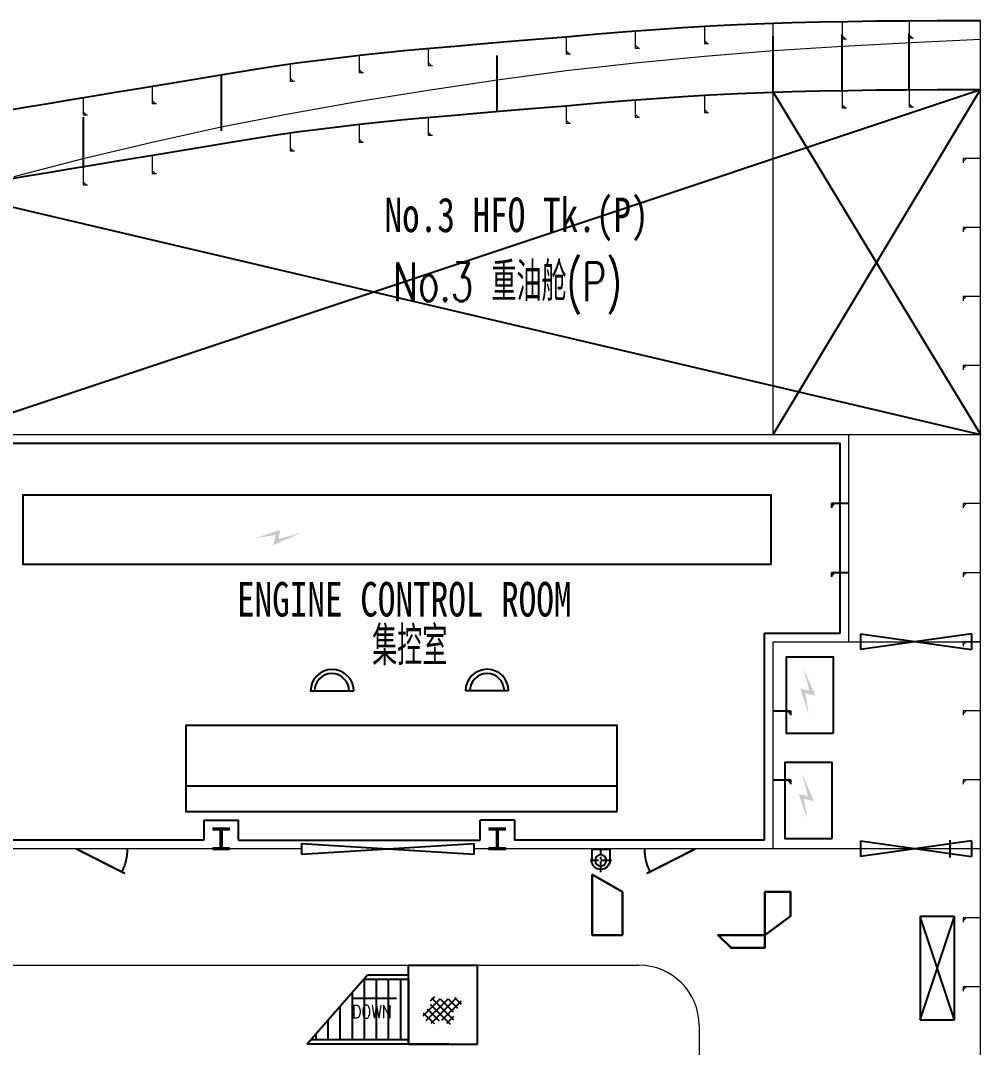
# Model space of a CAD drawing. Header units: millimetres. Extents: x -1838618 to -1600818, y -1770412 to -1553248.
# Drawn here: x -1777724 to -1766599, y -1683049 to -1671146 of the extents above; entities that cross this region are included whole.
import ezdxf
from ezdxf.enums import TextEntityAlignment as Align

# ---------------------------------------------------------------- set-up
doc = ezdxf.new("R2010")
doc.units = ezdxf.units.MM
doc.header["$LTSCALE"] = 100
for name, pattern in [('ACAD_ISO04W100', [30, 24, -3, 0, -3]), ('CENTER', [2, 1.25, -0.25, 0.25, -0.25]), ('DASHED', [0.75, 0.5, -0.25])]:
    doc.linetypes.add(name, pattern=pattern)
for name, color, linetype in [('11', 7, 'Continuous'), ('401texte', 4, 'Continuous'), ('402textc', 6, 'Continuous'), ('412equipment', 6, 'Continuous'), ('417accessory', 121, 'Continuous'), ('421door', 121, 'Continuous'), ('422duct', 140, 'Continuous')]:
    doc.layers.add(name, color=color, linetype=linetype)
doc.layers.add('Vent', color=181, linetype='Continuous', lineweight=30)
doc.styles.add('HZ', font='romans.shx', dxfattribs={"width": 0.8, "height": 4, "bigfont": 'hzdx.shx'})
doc.styles.add('ROMANC', font='romans.shx', dxfattribs={"width": 0.85, "height": 150})
doc.styles.add('ROMANT', font='', dxfattribs={"width": 0.8})
doc.styles.get('ROMANT').set_extended_font_data('SimSun')

# ---------------------------------------------------------------- blocks, each defined once
blk = doc.blocks.new('DOOR')
at = {"color": 2, "const_width": 25}
blk.add_lwpolyline([(100, 0), (666, 287)], dxfattribs=at)
at = {"color": 2}
blk.add_arc((100, 0), 592, 0, 26.8688, dxfattribs=at)
blk = doc.blocks.new('15X200')
at = {"const_width": 40}
for points in [[(-100, 230), (100, 230)], [(0, 230), (0, 0)], [(-100, 0), (100, 0)]]:
    blk.add_lwpolyline(points, dxfattribs=at)
blk = doc.blocks.new('FIREEXT')
at = {"color": 9, "linetype": 'CENTER'}
for p, q in [((-81, 260, 590), (-81, -10, 590)), ((44, 125, 590), (-206, 125, 590))]:
    blk.add_line(p, q, dxfattribs=at)
at = {"color": 9}
for p, q in [((-186, 0, 590), (-186, 125, 590)), ((24, 0, 590), (24, 125, 590)), ((24, 0, 590), (-186, 0, 590))]:
    blk.add_line(p, q, dxfattribs=at)
blk.add_circle((-81, 125, 590), 65, dxfattribs=at)
blk.add_arc((-81, 125, 590), 105, 0, 180, dxfattribs=at)
blk = doc.blocks.new('LOW PLATFOR')
at = {"layer": '417accessory'}
for points in [[(-8672, 8460), (-8936, 8390), (-8914, 8496), (-9210, 8398), (-8968, 8437), (-8996, 8321)], [(-2853, 6898), (-2782, 6634), (-2888, 6656), (-2791, 6360), (-2829, 6602), (-2714, 6574)], [(-2870, 5676), (-2799, 5412), (-2905, 5434), (-2808, 5138), (-2846, 5380), (-2730, 5353)]]:
    blk.add_hatch(color=256, dxfattribs=at).paths.add_polyline_path(points)
at = {"color": 6, "linetype": 'Continuous', "lineweight": 20}
for p, q in [((-4000, 14333, 590), (-4000, 14133, 590)), ((-3202, 9600, 590), (-3202, 14369, 590)), ((-2402, 14389, 590), (-2402, 14189, 590)), ((-1627, 14398, 590), (-1627, 14198, 590)), ((-800, -14400, 590), (-800, 14400, 590)), ((-5600, 14214, 590), (-5600, 14014, 590)), ((-4800, 14280, 590), (-4800, 14080, 590)), ((-4000, 14168, 590), (-3965, 14133, 590)), ((-2402, 14224, 590), (-2367, 14189, 590)), ((-2402, 14189, 590), (-2352, 14189, 590)), ((-1627, 14233, 590), (-1592, 14198, 590)), ((-1627, 14198, 590), (-1577, 14198, 590)), ((-7200, 14077, 590), (-7200, 13877, 590)), ((-5600, 14049, 590), (-5565, 14014, 590)), ((-4800, 14115, 590), (-4765, 14080, 590)), ((-4800, 14080, 590), (-4750, 14080, 590)), ((-4000, 14133, 590), (-3950, 14133, 590)), ((-8000, 13997, 590), (-8000, 13797, 590)), ((-5600, 14014, 590), (-5550, 14014, 590)), ((-8800, 13897, 590), (-8800, 13697, 590)), ((-8000, 13832, 590), (-7965, 13797, 590)), ((-7200, 13912, 590), (-7165, 13877, 590)), ((-7200, 13877, 590), (-7150, 13877, 590)), ((-8800, 13732, 590), (-8765, 13697, 590)), ((-8800, 13697, 590), (-8750, 13697, 590)), ((-8000, 13797, 590), (-7950, 13797, 590)), ((-10400, 13638, 590), (-10400, 13438, 590)), ((-2401, 13589, 590), (-2401, 13389, 590)), ((-1627, 13598, 590), (-1627, 13398, 590)), ((-11200, 13507, 590), (-11200, 13307, 590)), ((-10400, 13473, 590), (-10365, 13438, 590)), ((-4800, 13480, 590), (-4800, 13280, 590)), ((-4000, 13533, 590), (-4000, 13333, 590)), ((-11200, 13342, 590), (-11165, 13307, 590)), ((-10400, 13438, 590), (-10350, 13438, 590)), ((-5600, 13412, 590), (-5600, 13212, 590)), ((-4000, 13368, 590), (-3965, 13333, 590)), ((-4000, 13333, 590), (-3950, 13333, 590)), ((-2401, 13424, 590), (-2366, 13389, 590)), ((-2401, 13389, 590), (-2351, 13389, 590)), ((-1627, 13433, 590), (-1592, 13398, 590)), ((-1627, 13398, 590), (-1577, 13398, 590)), ((-11200, 13307, 590), (-11150, 13307, 590)), ((-7200, 13272, 590), (-7200, 13072, 590)), ((-5600, 13247, 590), (-5565, 13212, 590)), ((-4800, 13315, 590), (-4765, 13280, 590)), ((-4800, 13280, 590), (-4750, 13280, 590)), ((-8000, 13191, 590), (-8000, 12991, 590)), ((-7200, 13107, 590), (-7165, 13072, 590)), ((-5600, 13212, 590), (-5550, 13212, 590)), ((-8800, 13090, 590), (-8800, 12890, 590)), ((-8000, 13026, 590), (-7965, 12991, 590)), ((-8000, 12991, 590), (-7950, 12991, 590)), ((-7200, 13072, 590), (-7150, 13072, 590)), ((-8800, 12925, 590), (-8765, 12890, 590)), ((-8800, 12890, 590), (-8750, 12890, 590)), ((-10400, 12827, 590), (-10400, 12627, 590)), ((-800, 12800, 590), (-1000, 12800, 590)), ((-1000, 12800, 590), (-1000, 12750, 590)), ((-965, 12800, 590), (-1000, 12765, 590)), ((-11200, 12695, 590), (-11200, 12495, 590)), ((-10400, 12662, 590), (-10365, 12627, 590)), ((-10400, 12627, 590), (-10350, 12627, 590)), ((-11200, 12530, 590), (-11165, 12495, 590)), ((-11200, 12495, 590), (-11150, 12495, 590)), ((-800, 12000, 590), (-1000, 12000, 590)), ((-1000, 12000, 590), (-1000, 11950, 590)), ((-965, 12000, 590), (-1000, 11965, 590)), ((-800, 11200, 590), (-1000, 11200, 590)), ((-1000, 11200, 590), (-1000, 11150, 590)), ((-965, 11200, 590), (-1000, 11165, 590)), ((-800, 10400, 590), (-1000, 10400, 590)), ((-1000, 10400, 590), (-1000, 10350, 590)), ((-965, 10400, 590), (-1000, 10365, 590)), ((-20660, 9600, 590), (-800, 9600, 590)), ((-800, 8800, 590), (-1000, 8800, 590)), ((-1000, 8800, 590), (-1000, 8750, 590)), ((-965, 8800, 590), (-1000, 8765, 590)), ((-800, 8000, 590), (-1000, 8000, 590)), ((-1000, 8000, 590), (-1000, 7950, 590)), ((-965, 8000, 590), (-1000, 7965, 590)), ((-800, 7200, 590), (-1000, 7200, 590)), ((-1000, 7200, 590), (-1000, 7150, 590)), ((-965, 7200, 590), (-1000, 7165, 590)), ((-800, 6400, 590), (-1000, 6400, 590)), ((-1000, 6400, 590), (-1000, 6350, 590)), ((-965, 6400, 590), (-1000, 6365, 590)), ((-800, 5600, 590), (-1000, 5600, 590)), ((-1000, 5600, 590), (-1000, 5550, 590)), ((-965, 5600, 590), (-1000, 5565, 590)), ((-8668, 4800, 590), (-20660, 4800, 590)), ((-800, 4800, 590), (-6668, 4800, 590)), ((-800, 4800, 590), (-1150, 4800, 590)), ((-800, 4000, 590), (-1000, 4000, 590)), ((-1000, 4000, 590), (-1000, 3950, 590)), ((-965, 4000, 590), (-1000, 3965, 590)), ((-800, 3200, 590), (-1000, 3200, 590)), ((-1000, 3200, 590), (-1000, 3150, 590)), ((-965, 3200, 590), (-1000, 3165, 590))]:
    blk.add_line(p, q, dxfattribs=at)
at = {"color": 5, "linetype": 'DASHED', "ltscale": 13}
for p, q in [((-3202, 13569, 590), (-3202, 14369, 590)), ((-2401, 13589, 590), (-2402, 14389, 590)), ((-1627, 13598, 590), (-1627, 14398, 590)), ((-6400, 13346, 590), (-6400, 14149, 590)), ((-9600, 13771, 590), (-9600, 12971, 590)), ((-11200, 13278, 590), (-11200, 12692, 590))]:
    blk.add_line(p, q, dxfattribs=at)
at = {"color": 9, "linetype": 'ACAD_ISO04W100', "ltscale": 50}
for p, q in [((-12799, 9600, 590), (-800, 13600, 590)), ((-3202, 9600, 590), (-800, 13600, 590)), ((-3202, 13569, 590), (-800, 9600, 590)), ((-12800, 12421, 590), (-800, 9600, 590))]:
    blk.add_line(p, q, dxfattribs=at)
at = {"color": 2, "lineweight": -3}
for p, q in [((-12700, 9500, 590), (-2426, 9500, 590)), ((-2426, 7300, 590), (-2426, 9500, 590)), ((-3302, 7300, 590), (-2426, 7300, 590)), ((-3302, 4900, 590), (-3302, 7300, 590)), ((-9800, 5130, 590), (-9400, 5130, 590)), ((-9800, 5130, 590), (-9800, 4900, 590)), ((-9400, 4900, 590), (-9400, 5130, 590)), ((-6200, 5130, 590), (-6600, 5130, 590)), ((-6600, 4900, 590), (-6600, 5130, 590)), ((-6200, 5130, 590), (-6200, 4900, 590)), ((-9800, 4900, 590), (-12700, 4900, 590)), ((-9400, 4900, 590), (-6600, 4900, 590)), ((-3302, 4900, 590), (-6200, 4900, 590)), ((-8668, 4862, 590), (-8668, 4738, 590)), ((-8668, 4738, 590), (-6668, 4862, 590)), ((-8668, 4862, 590), (-6668, 4738, 590)), ((-6668, 4738, 590), (-6668, 4862, 590))]:
    blk.add_line(p, q, dxfattribs=at)
at = {"color": 3}
for p, q in [((-2326, 8800, 590), (-2526, 8800, 590)), ((-2526, 8800, 590), (-2526, 8750, 590)), ((-2491, 8800, 590), (-2526, 8765, 590)), ((-2326, 8000, 590), (-2526, 8000, 590)), ((-2526, 8000, 590), (-2526, 7950, 590)), ((-2491, 8000, 590), (-2526, 7965, 590)), ((-3200, 6400, 590), (-3000, 6400, 590)), ((-3035, 6400, 590), (-3000, 6365, 590)), ((-3000, 6400, 590), (-3000, 6350, 590)), ((-3200, 5600, 590), (-3000, 5600, 590)), ((-3035, 5600, 590), (-3000, 5565, 590)), ((-3000, 5600, 590), (-3000, 5550, 590)), ((-1150, 4700, 590), (-1150, 4900, 590))]:
    blk.add_line(p, q, dxfattribs=at)
at = {"ltscale": 30}
for p, q in [((-9700, 5030, 590), (-9500, 5030, 590)), ((-9700, 5030, 590), (-9500, 5030, 590)), ((-9700, 5030, 590), (-9500, 5030, 590)), ((-9700, 5030, 590), (-9500, 5030, 590)), ((-9600, 4800, 590), (-9600, 5030, 590)), ((-9600, 4800, 590), (-9600, 5030, 590)), ((-9600, 4800, 590), (-9600, 5030, 590)), ((-9600, 5030, 590), (-9600, 4800, 590)), ((-6300, 5030, 590), (-6500, 5030, 590)), ((-6300, 5030, 590), (-6500, 5030, 590)), ((-6300, 5030, 590), (-6500, 5030, 590)), ((-6300, 5030, 590), (-6500, 5030, 590)), ((-6300, 5030, 590), (-6500, 5030, 590)), ((-6300, 5030, 590), (-6500, 5030, 590)), ((-6300, 5030, 590), (-6500, 5030, 590)), ((-6300, 5030, 590), (-6500, 5030, 590)), ((-6400, 4800, 590), (-6400, 5030, 590)), ((-6400, 4800, 590), (-6400, 5030, 590)), ((-6400, 4800, 590), (-6400, 5030, 590)), ((-6400, 5030, 590), (-6400, 4800, 590)), ((-9500, 4800, 590), (-9700, 4800, 590)), ((-9500, 4800, 590), (-9700, 4800, 590)), ((-9500, 4800, 590), (-9700, 4800, 590)), ((-9700, 4800, 590), (-9500, 4800, 590)), ((-6300, 4800, 590), (-6500, 4800, 590)), ((-6300, 4800, 590), (-6500, 4800, 590)), ((-6300, 4800, 590), (-6500, 4800, 590)), ((-6500, 4800, 590), (-6300, 4800, 590))]:
    blk.add_line(p, q, dxfattribs=at)
at = {"color": 9, "linetype": 'ACAD_ISO04W100', "ltscale": 25}
for p, q in [((-1099, 2816, 590), (-1499, 4016, 590)), ((-1499, 2816, 590), (-1099, 4016, 590))]:
    blk.add_line(p, q, dxfattribs=at)
at = {"color": 0}
for p, q in [((-7902, 3336, 590), (-8602, 2536, 590)), ((-7432, 3336, 590), (-7902, 3336, 590)), ((-7428, 2536, 590), (-7428, 3450, 590)), ((-7428, 3450, 590), (-6628, 3450, 590)), ((-6628, 2536, 590), (-6628, 3450, 590)), ((-7428, 3286, 590), (-7945, 3286, 590)), ((-7943, 3289, 590), (-7943, 2586, 590)), ((-7803, 3286, 590), (-7803, 2586, 590)), ((-7663, 3286, 590), (-7663, 2586, 590)), ((-7523, 3286, 590), (-7523, 2586, 590)), ((-7428, 3286, 590), (-7428, 2586, 590)), ((-8083, 3129, 590), (-8083, 2586, 590)), ((-7063, 3060, 590), (-7263, 2860, 590)), ((-6974, 3058, 590), (-7229, 2804, 590)), ((-7129, 3083, 590), (-7179, 3033, 590)), ((-7177, 2998, 590), (-6946, 2767, 590)), ((-6876, 3067, 590), (-7168, 2775, 590)), ((-7162, 3073, 590), (-6906, 2817, 590)), ((-7057, 3058, 590), (-6910, 2910, 590)), ((-6820, 3034, 590), (-7045, 2808, 590)), ((-6970, 3060, 590), (-6861, 2952, 590)), ((-6897, 3077, 590), (-6818, 2999, 590)), ((-8223, 2969, 590), (-8223, 2586, 590)), ((-7257, 2898, 590), (-7133, 2774, 590)), ((-7212, 2944, 590), (-7074, 2805, 590)), ((-8363, 2809, 590), (-8363, 2586, 590)), ((-6909, 2854, 590), (-6988, 2775, 590)), ((-8503, 2649, 590), (-8503, 2586, 590)), ((-6962, 2536, 590), (-8602, 2536, 590)), ((-7428, 2586, 590), (-8558, 2586, 590)), ((-7428, 2586, 590), (-7428, 2536, 590)), ((-7428, 2536, 590), (-7428, 2586, 590)), ((-7428, 2536, 590), (-6628, 2536, 590))]:
    blk.add_line(p, q, dxfattribs=at)
at = {"color": 1, "linetype": 'ACAD_ISO04W100', "ltscale": 100, "flags": 128}
for points in [[(-20660, 10952), (-20593, 10975), (-20372, 11051), (-20142, 11129), (-19901, 11210), (-19648, 11296), (-19380, 11387), (-19096, 11483), (-18795, 11586), (-18474, 11697), (-18133, 11816), (-17921, 11889), (-17715, 11958), (-17513, 12022), (-17314, 12083), (-17115, 12141), (-16915, 12197), (-16712, 12252), (-16506, 12306), (-16293, 12361), (-16072, 12416), (-15842, 12474), (-15602, 12533), (-15348, 12596), (-15081, 12662), (-14797, 12733), (-14495, 12809), (-14175, 12891), (-13833, 12979), (-13598, 13039), (-13370, 13095), (-13148, 13146), (-12929, 13194), (-12712, 13239), (-12494, 13282), (-12275, 13323), (-12051, 13364), (-11821, 13404), (-11583, 13444), (-11335, 13485), (-11076, 13528), (-10802, 13572), (-10513, 13619), (-10207, 13670), (-9881, 13724), (-9533, 13783), (-9254, 13829), (-8985, 13870), (-8724, 13908), (-8468, 13942), (-8215, 13973), (-7961, 14002), (-7705, 14029), (-7442, 14055), (-7172, 14080), (-6891, 14104), (-6597, 14130), (-6287, 14156), (-5958, 14183), (-5607, 14213), (-5233, 14245), (-4897, 14273), (-4569, 14298), (-4248, 14319), (-3931, 14337), (-3616, 14353), (-3302, 14365), (-2986, 14376), (-2665, 14384), (-2339, 14390), (-2004, 14395), (-1659, 14398), (-1301, 14400), (-929, 14400), (-800, 14400)], [(-12800, 12421), (-12712, 12439), (-12494, 12482), (-12275, 12523), (-12051, 12564), (-11821, 12604), (-11583, 12644), (-11335, 12685), (-11076, 12728), (-10802, 12772), (-10513, 12819), (-10207, 12870), (-9881, 12924), (-9533, 12983), (-9254, 13029), (-8985, 13070), (-8724, 13108), (-8468, 13142), (-8215, 13173), (-7961, 13202), (-7705, 13229), (-7442, 13255), (-7172, 13280), (-6891, 13304), (-6597, 13330), (-6287, 13356), (-5958, 13383), (-5607, 13413), (-5233, 13445), (-4897, 13473), (-4569, 13498), (-4248, 13519), (-3931, 13537), (-3616, 13553), (-3302, 13565), (-2986, 13576), (-2665, 13584), (-2339, 13590), (-2004, 13595), (-1659, 13598), (-1301, 13600), (-929, 13600), (-800, 13600)]]:
    blk.add_lwpolyline(points, dxfattribs=at)
at = {"color": 6, "linetype": 'Continuous', "lineweight": 20, "elevation": 590}
blk.add_lwpolyline([(-12000, 12593), (-11200, 12801), (-10400, 12990), (-9600, 13166), (-8800, 13321), (-8000, 13464), (-7200, 13593), (-6400, 13714), (-5600, 13820), (-4800, 13908), (-4000, 13988), (-3200, 14052), (-2400, 14102), (-1600, 14146), (-800, 14183)], dxfattribs=at)
at = {"layer": '11', "color": 3, "linetype": 'Continuous', "lineweight": 20}
for p, q in [((-2326, 7200, 590), (-2326, 9600, 590)), ((-3202, 4800, 590), (-3202, 7200, 590)), ((-3202, 7200, 590), (-2326, 7200, 590)), ((-2326, 7200, 590), (-800, 7200, 590)), ((-12040, 3450, 590), (-4760, 3450, 590)), ((-4060, 2750, 590), (-4060, -2750, 590))]:
    blk.add_line(p, q, dxfattribs=at)
blk.add_arc((-4760, 2750, 590), 700, 0, 90, dxfattribs=at)
at = {"layer": '401texte'}
for p, q in [((-8066, 3068, 590), (-7879, 3068, 590)), ((-7879, 3068, 590), (-7567, 3068, 590))]:
    blk.add_line(p, q, dxfattribs=at)
at = {"layer": '412equipment', "color": 9}
for p, q in [((-8568, 6630, 590), (-8068, 6630, 590)), ((-6268, 6630, 590), (-6768, 6630, 590)), ((-10010, 5530, 590), (-5010, 5530, 590))]:
    blk.add_line(p, q, dxfattribs=at)
at = {"layer": '412equipment'}
for p, q in [((-1499, 4016, 590), (-1499, 2816, 590)), ((-1099, 4016, 590), (-1499, 4016, 590)), ((-1099, 2816, 590), (-1099, 4016, 590)), ((-1499, 2816, 590), (-1099, 2816, 590))]:
    blk.add_line(p, q, dxfattribs=at)
at = {"layer": '412equipment', "color": 9, "elevation": 590}
for points in [[(-3226, 8100), (-3226, 8900), (-11900, 8900), (-11900, 8100)], [(-2502, 6141), (-2502, 7021), (-3052, 7021), (-3052, 6141)], [(-5010, 5230), (-5010, 6230), (-10010, 6230), (-10010, 5230)], [(-2519, 4919), (-2519, 5799), (-3069, 5799), (-3069, 4919)]]:
    blk.add_lwpolyline(points, close=True, dxfattribs=at)
at = {"layer": '412equipment', "color": 9}
for centre, radius in [((-8313, 6628, 590), 250), ((-8318, 6630, 590), 200), ((-6518, 6630, 590), 250), ((-6518, 6630, 590), 200)]:
    blk.add_arc(centre, radius, 0, 180, dxfattribs=at)
at = {"layer": '422duct', "lineweight": -3}
for p, q in [((-2189, 7290, 590), (-2189, 7110, 590)), ((-2189, 7290, 590), (-904, 7110, 590)), ((-904, 7290, 590), (-2189, 7110, 590)), ((-904, 7290, 590), (-904, 7110, 590)), ((-2189, 4890, 590), (-2189, 4710, 590)), ((-2189, 4890, 590), (-904, 4710, 590)), ((-904, 4890, 590), (-2189, 4710, 590)), ((-904, 4890, 590), (-904, 4710, 590))]:
    blk.add_line(p, q, dxfattribs=at)
at = {"xscale": -1, "rotation": 180}
for p in [(-9600, 5030, 590), (-6400, 5030, 590)]:
    blk.add_blockref('15X200', p, dxfattribs=at)
at = {"layer": '412equipment', "xscale": -1, "rotation": 180}
blk.add_blockref('FIREEXT', (-5119, 4790, 590), dxfattribs=at)
at = {"layer": '421door', "xscale": -1, "rotation": 180}
blk.add_blockref('DOOR', (-11381, 4800, 590), dxfattribs=at)
at = {"layer": '421door', "rotation": 180}
blk.add_blockref('DOOR', (-4002, 4800, 590), dxfattribs=at)
at = {"layer": '401texte'}
for s, height, style, width, p in [('No.3 HFO Tk.(P)', 400, 'ROMANT', 0.75, (-7707, 11948, 590)), ('DOWN', 150, 'ROMANC', 0.8, (-8083, 2837, 590))]:
    blk.add_text(s, height=height, dxfattribs=dict(at, style=style, width=width)).set_placement(p)
at = {"layer": '401texte', "style": 'ROMANT', "width": 0.75}
blk.add_text('ENGINE CONTROL ROOM', height=400, dxfattribs=at).set_placement((-7478, 7492, 590), align=Align.CENTER)
at = {"layer": '402textc', "color": 2, "style": 'HZ', "width": 0.679}
blk.add_text('No.3 重油舱(P)', height=450, dxfattribs=at).set_placement((-7607, 11147, 590))
blk.add_text('集控室', height=450, dxfattribs=at).set_placement((-7414, 6926, 590), align=Align.CENTER)
at = {"layer": 'Vent', "color": 9}
mesh = blk.add_polyface(dxfattribs=at)
corners = [(-5300, 4500, 14410), (-5300, 4500, 14210), (-5300, 3800, 14210), (-5300, 3800, 14410), (-4950, 4300, 14410), (-4950, 4300, 14210), (-4950, 3800, 14210), (-4950, 3800, 14410)]
mesh.append_faces([[corners[k] for k in face] for face in [(0, 4, 7, 3), (0, 4, 5, 1), (1, 5, 6, 2), (3, 7, 6, 2)]], dxfattribs={"color": 9})
mesh = blk.add_polyface(dxfattribs=at)
corners = [(-3300, 4300, 14410), (-3300, 4300, 14210), (-3300, 3800, 14210), (-3300, 3800, 14410), (-3000, 4300, 14410), (-3000, 4300, 14210), (-3000, 4020, 14210), (-3000, 4020, 14410)]
mesh.append_faces([[corners[k] for k in face] for face in [(0, 4, 7, 3), (0, 4, 5, 1), (1, 5, 6, 2), (3, 7, 6, 2)]], dxfattribs={"color": 9})
mesh = blk.add_polyface(dxfattribs=at)
corners = [(-3300, 3800, 14405), (-3300, 3800, 14215), (-3840, 3800, 14215), (-3840, 3800, 14405), (-3300, 3650, 14405), (-3300, 3650, 14215), (-3690, 3650, 14215), (-3690, 3650, 14405)]
mesh.append_faces([[corners[k] for k in face] for face in [(0, 4, 7, 3), (0, 4, 5, 1), (1, 5, 6, 2), (3, 7, 6, 2)]], dxfattribs={"color": 9})

msp = doc.modelspace()

# ---------------------------------------------------------------- block references
at = {"layer": '412equipment', "color": 7}
msp.add_blockref('LOW PLATFOR', (-1765798.6, -1685545.7), dxfattribs=at)

doc.saveas('drawing.dxf')
